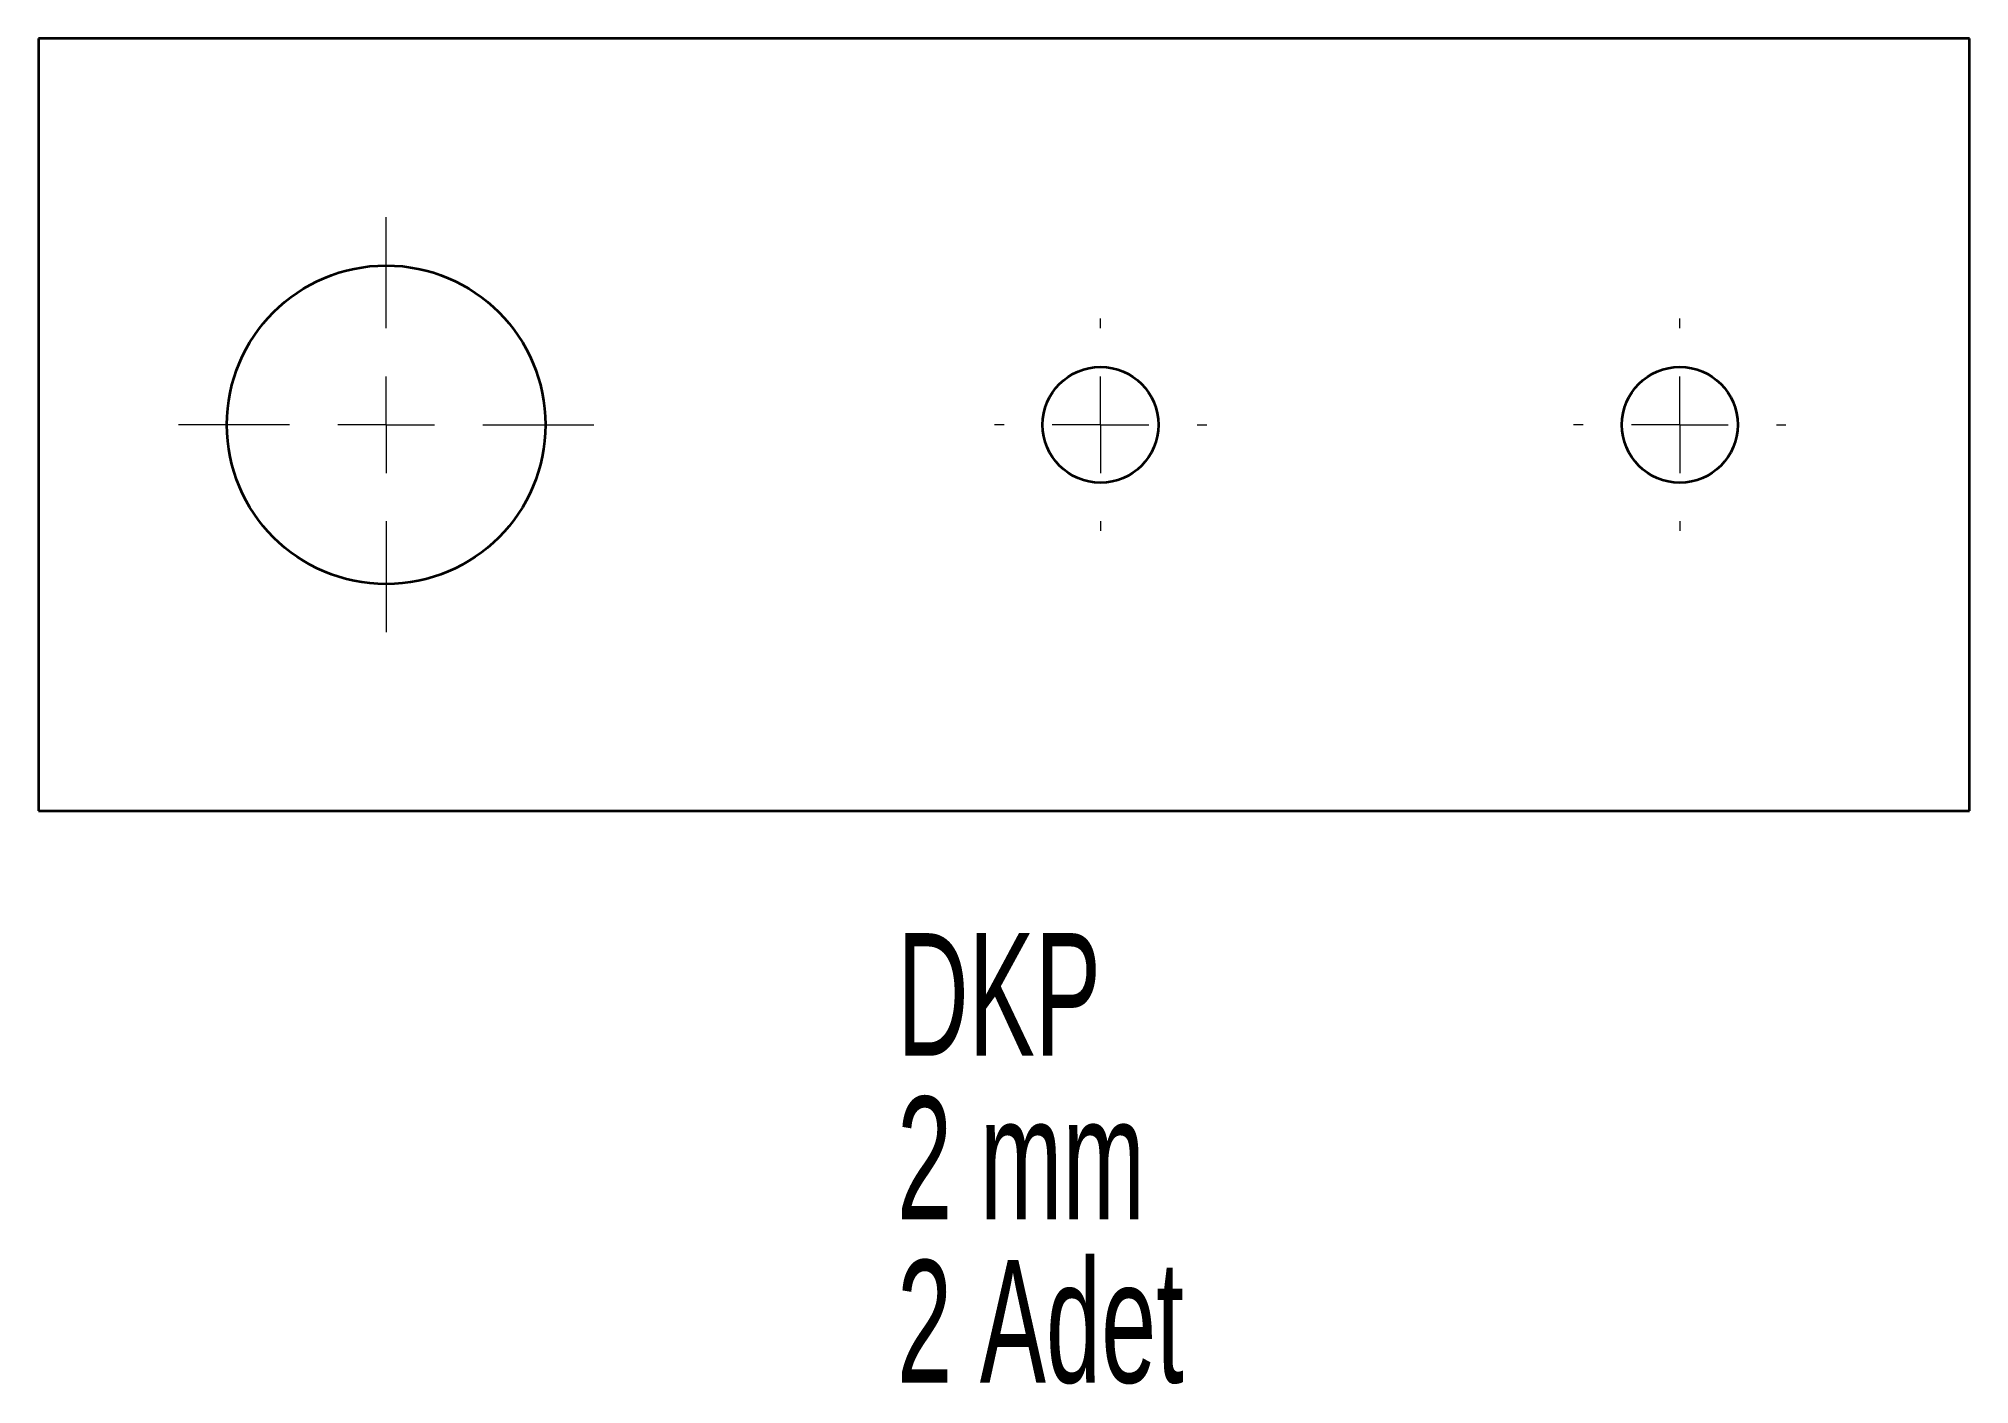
# Model space of a CAD drawing. Header units: millimetres. Extents: x 98.6 to 198.6, y 66.8 to 136.5.
import ezdxf

# ---------------------------------------------------------------- set-up
doc = ezdxf.new("R2010")
doc.units = ezdxf.units.MM
doc.styles.add('SLDTEXTSTYLE0', font='TXT', dxfattribs={"width": 0.605})

# ---------------------------------------------------------------- blocks, each defined once
blk = doc.blocks.new('SW_NOTE_0')
at = {"color": 0, "linetype": 'Continuous', "lineweight": 0, "char_height": 6.35, "attachment_point": 1, "style": 'SLDTEXTSTYLE0'}
for s, insert in [('DKP', (0, 8.19)), ('2 mm', (0, -0.28)), ('2 Adet', (0, -8.75))]:
    blk.add_mtext(s, dxfattribs=dict(at, insert=insert))
blk = doc.blocks.new('SW_CENTERMARKSYMBOL_0')
at = {"color": 0, "linetype": 'Continuous', "lineweight": 18}
for p, q in [((0, 5), (0, 10.75)), ((0, 0), (0, 2.5)), ((-5, 0), (-10.75, 0)), ((0, 0), (-2.5, 0)), ((0, 0), (0, -2.5)), ((0, 0), (2.5, 0)), ((5, 0), (10.75, 0)), ((0, -5), (0, -10.75))]:
    blk.add_line(p, q, dxfattribs=at)
blk = doc.blocks.new('SW_CENTERMARKSYMBOL_1')
at = {"color": 0, "linetype": 'Continuous', "lineweight": 18}
for p, q in [((0, 5), (0, 5.5)), ((0, 0), (0, 2.5)), ((-5, 0), (-5.5, 0)), ((0, 0), (-2.5, 0)), ((0, 0), (0, -2.5)), ((0, 0), (2.5, 0)), ((5, 0), (5.5, 0)), ((0, -5), (0, -5.5))]:
    blk.add_line(p, q, dxfattribs=at)
blk = doc.blocks.new('SW_CENTERMARKSYMBOL_2')
at = {"color": 0, "linetype": 'Continuous', "lineweight": 18}
for p, q in [((0, 5), (0, 5.5)), ((0, 0), (0, 2.5)), ((-5, 0), (-5.5, 0)), ((0, 0), (-2.5, 0)), ((0, 0), (0, -2.5)), ((0, 0), (2.5, 0)), ((5, 0), (5.5, 0)), ((0, -5), (0, -5.5))]:
    blk.add_line(p, q, dxfattribs=at)

msp = doc.modelspace()

# ---------------------------------------------------------------- linework, layer by layer
at = {"color": 7, "linetype": 'Continuous', "lineweight": 35}
for p, q in [((198.64, 136.5), (98.64, 136.5)), ((98.64, 136.5), (98.64, 96.5)), ((198.64, 96.5), (198.64, 136.5)), ((98.64, 96.5), (198.64, 96.5))]:
    msp.add_line(p, q, dxfattribs=at)
for centre, radius in [((116.64, 116.5), 8.25), ((153.64, 116.5), 3), ((183.64, 116.5), 3)]:
    msp.add_circle(centre, radius, dxfattribs=at)

# ---------------------------------------------------------------- block references
at = {"color": 7, "linetype": 'Continuous', "lineweight": 18}
for name, p in [('SW_CENTERMARKSYMBOL_0', (116.64, 116.5)), ('SW_CENTERMARKSYMBOL_1', (153.64, 116.5)), ('SW_CENTERMARKSYMBOL_2', (183.64, 116.5))]:
    msp.add_blockref(name, p, dxfattribs=at)
at = {"color": 7, "linetype": 'Continuous', "lineweight": 0}
msp.add_blockref('SW_NOTE_0', (143.1, 81.98), dxfattribs=at)

doc.saveas('drawing.dxf')
